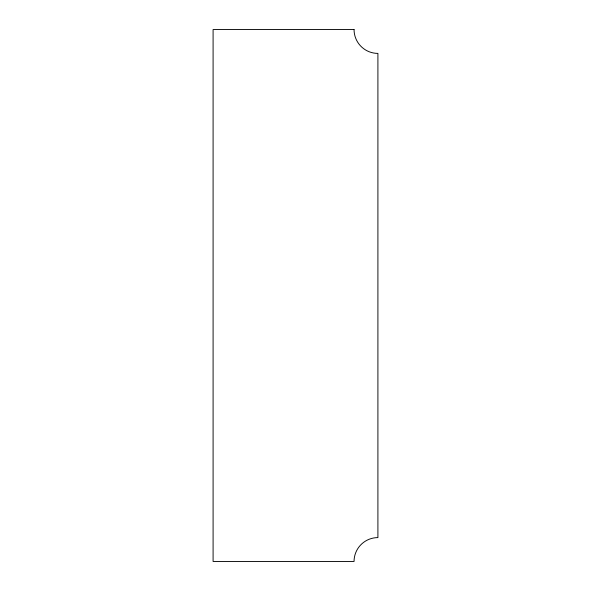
<?xml version="1.0" encoding="UTF-8"?>
<svg xmlns="http://www.w3.org/2000/svg" width="591" height="591" viewBox="0 0 591 591"><rect width="100%" height="100%" fill="white"/><g stroke="black" fill="none" stroke-linecap="round" stroke-linejoin="round"><path stroke-width="0.89" d="M354.053 29.55L213.092 29.55L213.092 561.45L354.053 561.45A23.854 23.854 0 0 1 377.908 537.596L377.908 53.404A23.854 23.854 0 0 1 354.053 29.55"/></g></svg>
